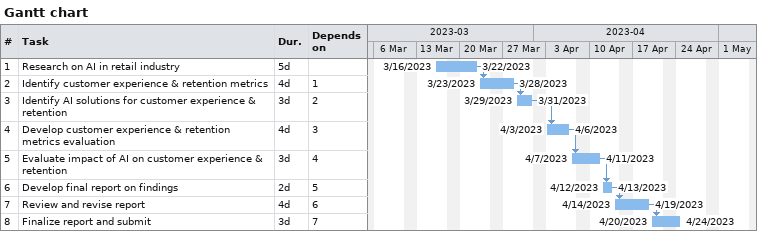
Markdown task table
Gantt chart

| ID | Task | Duration | Start | Finish | Predecessors |
|---|---|---|---|---|---|
| 1 | Research on AI in retail industry | 5d | 2023-03-16 | 2023-03-22 |  |
| 2 | Identify customer experience & retention metrics | 4d | 2023-03-23 | 2023-03-28 | 1 |
| 3 | Identify AI solutions for customer experience & retention | 3d | 2023-03-29 | 2023-03-31 | 2 |
| 4 | Develop customer experience & retention metrics evaluation | 4d | 2023-04-03 | 2023-04-06 | 3 |
| 5 | Evaluate impact of AI on customer experience & retention | 3d | 2023-04-07 | 2023-04-11 | 4 |
| 6 | Develop final report on findings | 2d | 2023-04-12 | 2023-04-13 | 5 |
| 7 | Review and revise report | 4d | 2023-04-14 | 2023-04-19 | 6 |
| 8 | Finalize report and submit | 3d | 2023-04-20 | 2023-04-24 | 7 |
